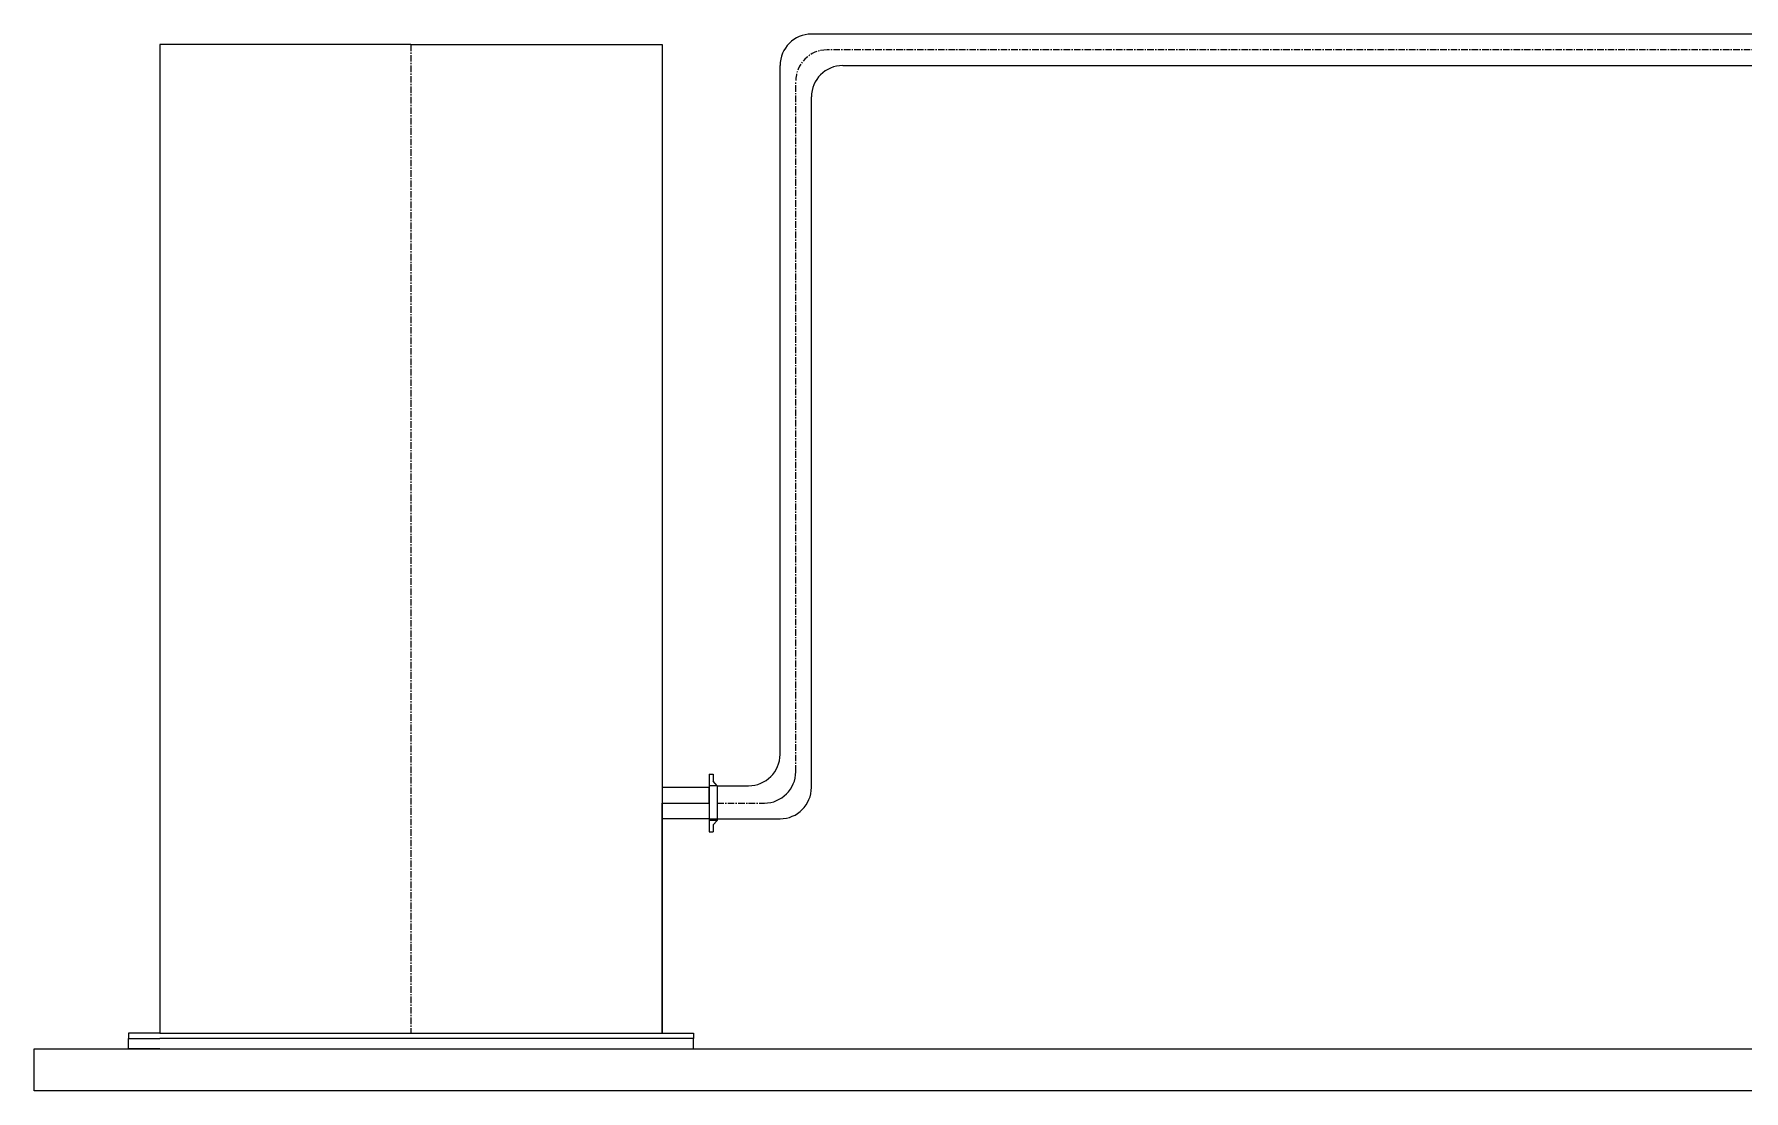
# Model space of a CAD drawing. Header units: inches. Extents: x 25 to 67899, y -8006 to 472.
# Drawn here: x 25.1 to 351.9, y 4.6 to 206.6 of the extents above; entities that cross this region are included whole.
import ezdxf

# ---------------------------------------------------------------- set-up
doc = ezdxf.new("R2010")
doc.units = ezdxf.units.IN
doc.header["$MEASUREMENT"] = 0
doc.linetypes.add('CENTER', pattern=[2, 1.25, -0.25, 0.25, -0.25])
for name, color, linetype in [('LAYER1', 1, 'Continuous'), ('Layer2', 7, 'CENTER'), ('Layer3', 7, 'Continuous')]:
    doc.layers.add(name, color=color, linetype=linetype)

msp = doc.modelspace()

# ---------------------------------------------------------------- linework, layer by layer
for p, q in [((97.09, 204.62), (49.09, 204.62)), ((49.09, 204.62), (49.09, 15.62)), ((97.09, 204.62), (145.09, 204.62)), ((145.09, 204.62), (145.09, 15.62)), ((167.65, 200.62), (167.65, 200.62)), ((154.09, 62.62), (145.09, 62.62)), ((154.09, 59.62), (154.09, 62.62)), ((154.09, 62.62), (154.09, 56.62)), ((145.09, 15.62), (145.09, 59.62)), ((145.09, 59.62), (154.09, 59.62)), ((154.09, 56.62), (145.09, 56.62)), ((49.09, 15.62), (43.09, 15.62)), ((43.09, 15.62), (43.09, 14.62)), ((43.09, 14.62), (49.09, 14.62)), ((43.09, 12.62), (43.09, 14.62)), ((49.09, 15.62), (145.09, 15.62)), ((145.09, 14.62), (49.09, 14.62)), ((145.09, 15.62), (151.09, 15.62)), ((151.09, 14.62), (145.09, 14.62)), ((151.09, 15.62), (151.09, 14.62)), ((151.09, 12.62), (151.09, 14.62)), ((25.09, 4.62), (25.09, 12.62)), ((25.09, 12.62), (505.09, 12.62)), ((25.09, 12.62), (97.09, 12.62)), ((49.09, 12.62), (43.09, 12.62)), ((145.09, 12.62), (151.09, 12.62)), ((505.09, 4.62), (25.09, 4.62))]:
    msp.add_line(p, q)
at = {"layer": 'LAYER1'}
for p, q in [((393.09, 206.62), (173.65, 206.62)), ((167.65, 68.93), (167.65, 200.62)), ((179.65, 200.62), (405.09, 200.62)), ((173.65, 62.62), (173.65, 194.62)), ((154.09, 65.12), (154.84, 65.12)), ((154.09, 65.12), (154.09, 54.12)), ((155.65, 62.93), (154.09, 62.93)), ((154.84, 65.12), (154.84, 63.79)), ((155.65, 62.93), (154.84, 63.79)), ((155.65, 62.93), (155.65, 56.3)), ((155.65, 62.93), (161.65, 62.93)), ((154.09, 56.62), (167.65, 56.62)), ((155.65, 56.3), (154.09, 56.3)), ((155.65, 56.3), (154.84, 55.44)), ((154.09, 54.12), (154.84, 54.12)), ((154.84, 55.44), (154.84, 54.12))]:
    msp.add_line(p, q, dxfattribs=at)
for centre, start, end in [((173.65, 200.62), 90, 180), ((164.65, 65.62), 270, 0), ((167.65, 62.62), 270, 0)]:
    msp.add_arc(centre, 6, start, end, dxfattribs=at)
at = {"layer": 'Layer2'}
for p, q in [((97.09, 204.62), (97.09, 15.62)), ((393.09, 203.62), (176.65, 203.62)), ((170.65, 65.62), (170.65, 197.62)), ((155.65, 59.62), (164.65, 59.62))]:
    msp.add_line(p, q, dxfattribs=at)
msp.add_arc((176.65, 197.62), 6, 90, 180, dxfattribs=at)
at = {"layer": 'Layer3'}
msp.add_line((167.65, 56.62), (167.65, 56.62), dxfattribs=at)
for centre, start, end in [((179.65, 194.62), 90, 180), ((161.65, 68.93), 270, 0)]:
    msp.add_arc(centre, 6, start, end, dxfattribs=at)

doc.saveas('drawing.dxf')
